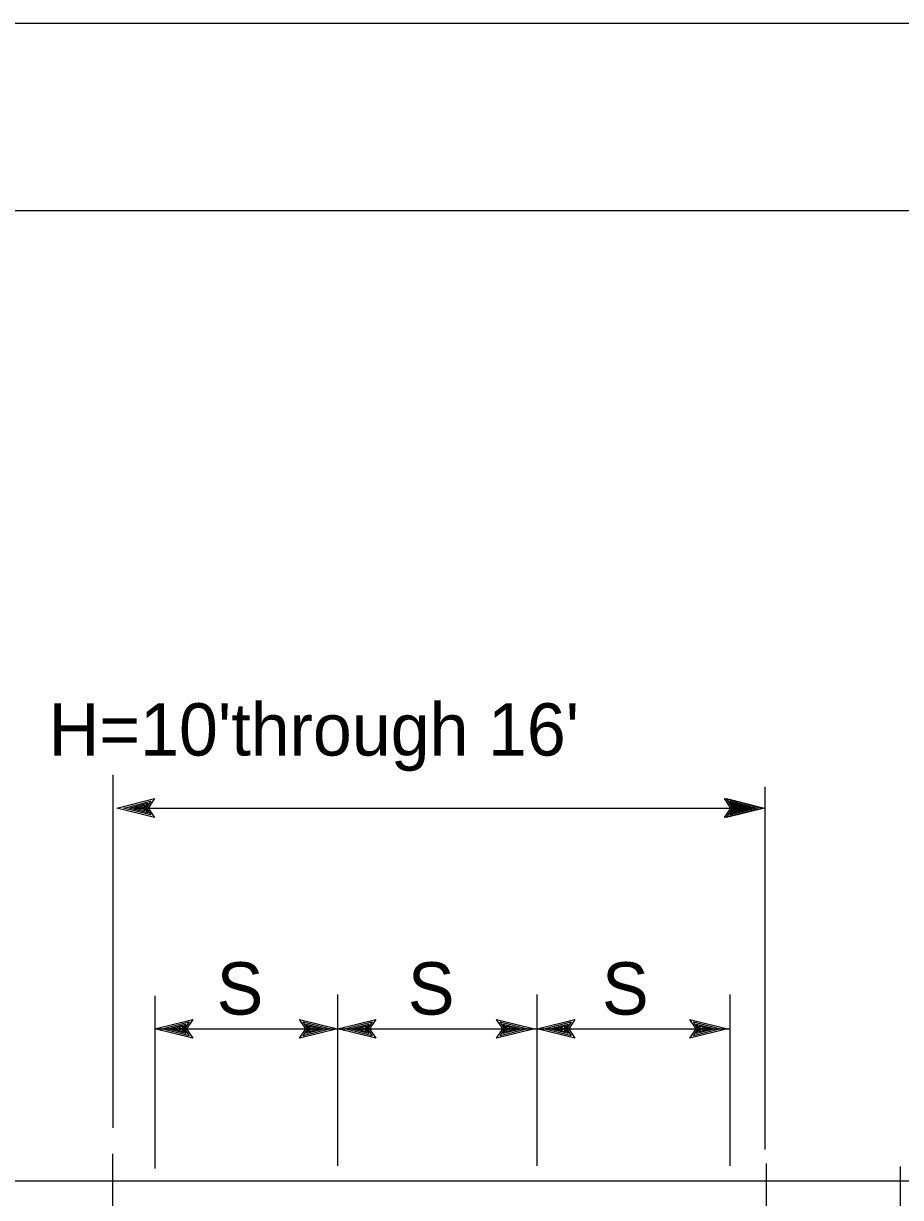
# Model space of a CAD drawing. Extents: x 0 to 2.83, y 0 to 1.83.
# Drawn here: x 0.2874 to 0.483, y 1.5716 to 1.8333 of the extents above; entities that cross this region are included whole.
import ezdxf

# ---------------------------------------------------------------- set-up
doc = ezdxf.new("R2010")
doc.units = 0
for name, color, linetype in [('10 Sheet Format', 7, 'Continuous'), ('210 Border', 7, 'Continuous'), ('212 Leaders and Dim Lines', 7, 'Continuous'), ('214 Text and Titles', 7, 'Continuous'), ('240 Concrete', 7, 'Continuous'), ('257 Ground Line', 7, 'Continuous')]:
    doc.layers.add(name, color=color, linetype=linetype)

msp = doc.modelspace()

# ---------------------------------------------------------------- linework, layer by layer
at = {"layer": '10 Sheet Format'}
msp.add_lwpolyline([(0, 0), (2.83333, 0), (2.83333, 1.83333), (0, 1.83333)], close=True, dxfattribs=at)
at = {"layer": '210 Border'}
msp.add_line((0.08333, 1.79167), (2.79167, 1.79167), dxfattribs=at)
at = {"layer": '212 Leaders and Dim Lines'}
for p, q in [((0.30733, 1.66579), (0.30733, 1.58715)), ((0.30733, 1.66579), (0.30733, 1.58715)), ((0.45273, 1.66315), (0.45273, 1.58228)), ((0.45273, 1.66315), (0.45273, 1.58228)), ((0.31233, 1.65842), (0.44763, 1.65842)), ((0.31233, 1.65842), (0.44763, 1.65842)), ((0.31674, 1.61655), (0.31674, 1.57808)), ((0.31674, 1.61655), (0.31674, 1.57808)), ((0.35744, 1.61683), (0.35744, 1.57863)), ((0.35744, 1.61683), (0.35744, 1.57863)), ((0.40189, 1.61683), (0.40189, 1.57863)), ((0.40189, 1.61683), (0.40189, 1.57863)), ((0.44498, 1.61683), (0.44498, 1.57863)), ((0.44498, 1.61683), (0.44498, 1.57863)), ((0.31674, 1.60919), (0.44498, 1.60919)), ((0.31674, 1.60919), (0.44498, 1.60919))]:
    msp.add_line(p, q, dxfattribs=at)
for points in [[(0.30821, 1.65842), (0.31665, 1.66053), (0.31525, 1.65842), (0.31665, 1.65631), (0.30821, 1.65842)], [(0.30821, 1.65842), (0.31665, 1.66053), (0.31525, 1.65842), (0.31665, 1.65631), (0.30821, 1.65842)], [(0.30821, 1.65842), (0.31665, 1.66053), (0.31525, 1.65842), (0.31665, 1.65631), (0.30821, 1.65842)], [(0.30821, 1.65842), (0.31665, 1.66053), (0.31525, 1.65842), (0.31665, 1.65631), (0.30821, 1.65842)], [(0.30971, 1.65842), (0.31583, 1.65996), (0.31481, 1.65842), (0.31583, 1.65689), (0.30971, 1.65842)], [(0.30971, 1.65842), (0.31583, 1.65996), (0.31481, 1.65842), (0.31583, 1.65689), (0.30971, 1.65842)], [(0.30971, 1.65842), (0.31583, 1.65996), (0.31481, 1.65842), (0.31583, 1.65689), (0.30971, 1.65842)], [(0.30971, 1.65842), (0.31583, 1.65996), (0.31481, 1.65842), (0.31583, 1.65689), (0.30971, 1.65842)], [(0.45221, 1.65842), (0.44377, 1.65631), (0.44517, 1.65842), (0.44377, 1.66053), (0.45221, 1.65842)], [(0.45221, 1.65842), (0.44377, 1.65631), (0.44517, 1.65842), (0.44377, 1.66053), (0.45221, 1.65842)], [(0.45266, 1.65842), (0.44422, 1.65631), (0.44562, 1.65842), (0.44422, 1.66053), (0.45266, 1.65842)], [(0.45266, 1.65842), (0.44422, 1.65631), (0.44562, 1.65842), (0.44422, 1.66053), (0.45266, 1.65842)], [(0.45071, 1.65842), (0.44459, 1.65689), (0.44561, 1.65842), (0.44459, 1.65996), (0.45071, 1.65842)], [(0.45071, 1.65842), (0.44459, 1.65689), (0.44561, 1.65842), (0.44459, 1.65996), (0.45071, 1.65842)], [(0.45116, 1.65842), (0.44504, 1.65689), (0.44606, 1.65842), (0.44504, 1.65996), (0.45116, 1.65842)], [(0.45116, 1.65842), (0.44504, 1.65689), (0.44606, 1.65842), (0.44504, 1.65996), (0.45116, 1.65842)], [(0.31097, 1.65842), (0.31513, 1.65947), (0.31444, 1.65842), (0.31513, 1.65737), (0.31097, 1.65842)], [(0.31097, 1.65842), (0.31513, 1.65947), (0.31444, 1.65842), (0.31513, 1.65737), (0.31097, 1.65842)], [(0.31097, 1.65842), (0.31513, 1.65947), (0.31444, 1.65842), (0.31513, 1.65737), (0.31097, 1.65842)], [(0.31097, 1.65842), (0.31513, 1.65947), (0.31444, 1.65842), (0.31513, 1.65737), (0.31097, 1.65842)], [(0.312, 1.65842), (0.31457, 1.65907), (0.31414, 1.65842), (0.31457, 1.65777), (0.312, 1.65842)], [(0.312, 1.65842), (0.31457, 1.65907), (0.31414, 1.65842), (0.31457, 1.65777), (0.312, 1.65842)], [(0.312, 1.65842), (0.31457, 1.65907), (0.31414, 1.65842), (0.31457, 1.65777), (0.312, 1.65842)], [(0.312, 1.65842), (0.31457, 1.65907), (0.31414, 1.65842), (0.31457, 1.65777), (0.312, 1.65842)], [(0.31207, 1.65816), (0.31396, 1.65864), (0.31382, 1.65842), (0.31396, 1.65821), (0.31207, 1.65869)], [(0.31207, 1.65816), (0.31396, 1.65864), (0.31382, 1.65842), (0.31396, 1.65821), (0.31207, 1.65869)], [(0.31207, 1.65816), (0.31396, 1.65864), (0.31382, 1.65842), (0.31396, 1.65821), (0.31207, 1.65869)], [(0.31207, 1.65816), (0.31396, 1.65864), (0.31382, 1.65842), (0.31396, 1.65821), (0.31207, 1.65869)], [(0.44945, 1.65842), (0.44529, 1.65737), (0.44598, 1.65842), (0.44529, 1.65947), (0.44945, 1.65842)], [(0.44945, 1.65842), (0.44529, 1.65737), (0.44598, 1.65842), (0.44529, 1.65947), (0.44945, 1.65842)], [(0.4499, 1.65842), (0.44574, 1.65737), (0.44643, 1.65842), (0.44574, 1.65947), (0.4499, 1.65842)], [(0.4499, 1.65842), (0.44574, 1.65737), (0.44643, 1.65842), (0.44574, 1.65947), (0.4499, 1.65842)], [(0.44842, 1.65842), (0.44585, 1.65777), (0.44628, 1.65842), (0.44585, 1.65907), (0.44842, 1.65842)], [(0.44842, 1.65842), (0.44585, 1.65777), (0.44628, 1.65842), (0.44585, 1.65907), (0.44842, 1.65842)], [(0.44887, 1.65842), (0.4463, 1.65777), (0.44673, 1.65842), (0.4463, 1.65907), (0.44887, 1.65842)], [(0.44887, 1.65842), (0.4463, 1.65777), (0.44673, 1.65842), (0.4463, 1.65907), (0.44887, 1.65842)], [(0.44835, 1.65869), (0.44646, 1.65821), (0.4466, 1.65842), (0.44646, 1.65864), (0.44835, 1.65816)], [(0.44835, 1.65869), (0.44646, 1.65821), (0.4466, 1.65842), (0.44646, 1.65864), (0.44835, 1.65816)], [(0.4488, 1.65869), (0.44691, 1.65821), (0.44705, 1.65842), (0.44691, 1.65864), (0.4488, 1.65816)], [(0.4488, 1.65869), (0.44691, 1.65821), (0.44705, 1.65842), (0.44691, 1.65864), (0.4488, 1.65816)], [(0.31674, 1.60919), (0.32518, 1.6113), (0.32378, 1.60919), (0.32518, 1.60707), (0.31674, 1.60919)], [(0.31674, 1.60919), (0.32518, 1.6113), (0.32378, 1.60919), (0.32518, 1.60707), (0.31674, 1.60919)], [(0.31674, 1.60919), (0.32518, 1.6113), (0.32378, 1.60919), (0.32518, 1.60707), (0.31674, 1.60919)], [(0.31674, 1.60919), (0.32518, 1.6113), (0.32378, 1.60919), (0.32518, 1.60707), (0.31674, 1.60919)], [(0.31824, 1.60919), (0.32436, 1.61072), (0.32334, 1.60919), (0.32436, 1.60765), (0.31824, 1.60919)], [(0.31824, 1.60919), (0.32436, 1.61072), (0.32334, 1.60919), (0.32436, 1.60765), (0.31824, 1.60919)], [(0.31824, 1.60919), (0.32436, 1.61072), (0.32334, 1.60919), (0.32436, 1.60765), (0.31824, 1.60919)], [(0.31824, 1.60919), (0.32436, 1.61072), (0.32334, 1.60919), (0.32436, 1.60765), (0.31824, 1.60919)], [(0.3195, 1.60919), (0.32366, 1.61023), (0.32297, 1.60919), (0.32366, 1.60814), (0.3195, 1.60919)], [(0.3195, 1.60919), (0.32366, 1.61023), (0.32297, 1.60919), (0.32366, 1.60814), (0.3195, 1.60919)], [(0.3195, 1.60919), (0.32366, 1.61023), (0.32297, 1.60919), (0.32366, 1.60814), (0.3195, 1.60919)], [(0.3195, 1.60919), (0.32366, 1.61023), (0.32297, 1.60919), (0.32366, 1.60814), (0.3195, 1.60919)], [(0.32053, 1.60919), (0.3231, 1.60983), (0.32267, 1.60919), (0.3231, 1.60854), (0.32053, 1.60919)], [(0.32053, 1.60919), (0.3231, 1.60983), (0.32267, 1.60919), (0.3231, 1.60854), (0.32053, 1.60919)], [(0.32053, 1.60919), (0.3231, 1.60983), (0.32267, 1.60919), (0.3231, 1.60854), (0.32053, 1.60919)], [(0.32053, 1.60919), (0.3231, 1.60983), (0.32267, 1.60919), (0.3231, 1.60854), (0.32053, 1.60919)], [(0.35744, 1.60919), (0.349, 1.60707), (0.3504, 1.60919), (0.349, 1.6113), (0.35744, 1.60919)], [(0.35744, 1.60919), (0.349, 1.60707), (0.3504, 1.60919), (0.349, 1.6113), (0.35744, 1.60919)], [(0.35744, 1.60919), (0.349, 1.60707), (0.3504, 1.60919), (0.349, 1.6113), (0.35744, 1.60919)], [(0.35744, 1.60919), (0.349, 1.60707), (0.3504, 1.60919), (0.349, 1.6113), (0.35744, 1.60919)], [(0.35594, 1.60919), (0.34982, 1.60765), (0.35084, 1.60919), (0.34982, 1.61072), (0.35594, 1.60919)], [(0.35594, 1.60919), (0.34982, 1.60765), (0.35084, 1.60919), (0.34982, 1.61072), (0.35594, 1.60919)], [(0.35594, 1.60919), (0.34982, 1.60765), (0.35084, 1.60919), (0.34982, 1.61072), (0.35594, 1.60919)], [(0.35594, 1.60919), (0.34982, 1.60765), (0.35084, 1.60919), (0.34982, 1.61072), (0.35594, 1.60919)], [(0.35468, 1.60919), (0.35051, 1.60814), (0.35121, 1.60919), (0.35051, 1.61023), (0.35468, 1.60919)], [(0.35468, 1.60919), (0.35051, 1.60814), (0.35121, 1.60919), (0.35051, 1.61023), (0.35468, 1.60919)], [(0.35468, 1.60919), (0.35051, 1.60814), (0.35121, 1.60919), (0.35051, 1.61023), (0.35468, 1.60919)], [(0.35468, 1.60919), (0.35051, 1.60814), (0.35121, 1.60919), (0.35051, 1.61023), (0.35468, 1.60919)], [(0.35365, 1.60919), (0.35108, 1.60854), (0.3515, 1.60919), (0.35108, 1.60983), (0.35365, 1.60919)], [(0.35365, 1.60919), (0.35108, 1.60854), (0.3515, 1.60919), (0.35108, 1.60983), (0.35365, 1.60919)], [(0.35365, 1.60919), (0.35108, 1.60854), (0.3515, 1.60919), (0.35108, 1.60983), (0.35365, 1.60919)], [(0.35365, 1.60919), (0.35108, 1.60854), (0.3515, 1.60919), (0.35108, 1.60983), (0.35365, 1.60919)], [(0.35753, 1.60919), (0.36597, 1.6113), (0.36457, 1.60919), (0.36597, 1.60707), (0.35753, 1.60919)], [(0.35753, 1.60919), (0.36597, 1.6113), (0.36457, 1.60919), (0.36597, 1.60707), (0.35753, 1.60919)], [(0.35753, 1.60919), (0.36597, 1.6113), (0.36457, 1.60919), (0.36597, 1.60707), (0.35753, 1.60919)], [(0.35753, 1.60919), (0.36597, 1.6113), (0.36457, 1.60919), (0.36597, 1.60707), (0.35753, 1.60919)], [(0.35903, 1.60919), (0.36515, 1.61072), (0.36413, 1.60919), (0.36515, 1.60765), (0.35903, 1.60919)], [(0.35903, 1.60919), (0.36515, 1.61072), (0.36413, 1.60919), (0.36515, 1.60765), (0.35903, 1.60919)], [(0.35903, 1.60919), (0.36515, 1.61072), (0.36413, 1.60919), (0.36515, 1.60765), (0.35903, 1.60919)], [(0.35903, 1.60919), (0.36515, 1.61072), (0.36413, 1.60919), (0.36515, 1.60765), (0.35903, 1.60919)], [(0.36029, 1.60919), (0.36445, 1.61023), (0.36376, 1.60919), (0.36445, 1.60814), (0.36029, 1.60919)], [(0.36029, 1.60919), (0.36445, 1.61023), (0.36376, 1.60919), (0.36445, 1.60814), (0.36029, 1.60919)], [(0.36029, 1.60919), (0.36445, 1.61023), (0.36376, 1.60919), (0.36445, 1.60814), (0.36029, 1.60919)], [(0.36029, 1.60919), (0.36445, 1.61023), (0.36376, 1.60919), (0.36445, 1.60814), (0.36029, 1.60919)], [(0.36132, 1.60919), (0.36389, 1.60983), (0.36346, 1.60919), (0.36389, 1.60854), (0.36132, 1.60919)], [(0.36132, 1.60919), (0.36389, 1.60983), (0.36346, 1.60919), (0.36389, 1.60854), (0.36132, 1.60919)], [(0.36132, 1.60919), (0.36389, 1.60983), (0.36346, 1.60919), (0.36389, 1.60854), (0.36132, 1.60919)], [(0.36132, 1.60919), (0.36389, 1.60983), (0.36346, 1.60919), (0.36389, 1.60854), (0.36132, 1.60919)], [(0.40137, 1.60919), (0.39293, 1.60707), (0.39433, 1.60919), (0.39293, 1.6113), (0.40137, 1.60919)], [(0.40137, 1.60919), (0.39293, 1.60707), (0.39433, 1.60919), (0.39293, 1.6113), (0.40137, 1.60919)], [(0.40137, 1.60919), (0.39293, 1.60707), (0.39433, 1.60919), (0.39293, 1.6113), (0.40137, 1.60919)], [(0.40137, 1.60919), (0.39293, 1.60707), (0.39433, 1.60919), (0.39293, 1.6113), (0.40137, 1.60919)], [(0.39987, 1.60919), (0.39375, 1.60765), (0.39477, 1.60919), (0.39375, 1.61072), (0.39987, 1.60919)], [(0.39987, 1.60919), (0.39375, 1.60765), (0.39477, 1.60919), (0.39375, 1.61072), (0.39987, 1.60919)], [(0.39987, 1.60919), (0.39375, 1.60765), (0.39477, 1.60919), (0.39375, 1.61072), (0.39987, 1.60919)], [(0.39987, 1.60919), (0.39375, 1.60765), (0.39477, 1.60919), (0.39375, 1.61072), (0.39987, 1.60919)], [(0.39861, 1.60919), (0.39444, 1.60814), (0.39514, 1.60919), (0.39444, 1.61023), (0.39861, 1.60919)], [(0.39861, 1.60919), (0.39444, 1.60814), (0.39514, 1.60919), (0.39444, 1.61023), (0.39861, 1.60919)], [(0.39861, 1.60919), (0.39444, 1.60814), (0.39514, 1.60919), (0.39444, 1.61023), (0.39861, 1.60919)], [(0.39861, 1.60919), (0.39444, 1.60814), (0.39514, 1.60919), (0.39444, 1.61023), (0.39861, 1.60919)], [(0.39757, 1.60919), (0.39501, 1.60854), (0.39543, 1.60919), (0.39501, 1.60983), (0.39757, 1.60919)], [(0.39757, 1.60919), (0.39501, 1.60854), (0.39543, 1.60919), (0.39501, 1.60983), (0.39757, 1.60919)], [(0.39757, 1.60919), (0.39501, 1.60854), (0.39543, 1.60919), (0.39501, 1.60983), (0.39757, 1.60919)], [(0.39757, 1.60919), (0.39501, 1.60854), (0.39543, 1.60919), (0.39501, 1.60983), (0.39757, 1.60919)], [(0.40198, 1.60919), (0.41042, 1.6113), (0.40902, 1.60919), (0.41042, 1.60707), (0.40198, 1.60919)], [(0.40198, 1.60919), (0.41042, 1.6113), (0.40902, 1.60919), (0.41042, 1.60707), (0.40198, 1.60919)], [(0.40198, 1.60919), (0.41042, 1.6113), (0.40902, 1.60919), (0.41042, 1.60707), (0.40198, 1.60919)], [(0.40198, 1.60919), (0.41042, 1.6113), (0.40902, 1.60919), (0.41042, 1.60707), (0.40198, 1.60919)], [(0.40348, 1.60919), (0.4096, 1.61072), (0.40858, 1.60919), (0.4096, 1.60765), (0.40348, 1.60919)], [(0.40348, 1.60919), (0.4096, 1.61072), (0.40858, 1.60919), (0.4096, 1.60765), (0.40348, 1.60919)], [(0.40348, 1.60919), (0.4096, 1.61072), (0.40858, 1.60919), (0.4096, 1.60765), (0.40348, 1.60919)], [(0.40348, 1.60919), (0.4096, 1.61072), (0.40858, 1.60919), (0.4096, 1.60765), (0.40348, 1.60919)], [(0.40474, 1.60919), (0.4089, 1.61023), (0.40821, 1.60919), (0.4089, 1.60814), (0.40474, 1.60919)], [(0.40474, 1.60919), (0.4089, 1.61023), (0.40821, 1.60919), (0.4089, 1.60814), (0.40474, 1.60919)], [(0.40474, 1.60919), (0.4089, 1.61023), (0.40821, 1.60919), (0.4089, 1.60814), (0.40474, 1.60919)], [(0.40474, 1.60919), (0.4089, 1.61023), (0.40821, 1.60919), (0.4089, 1.60814), (0.40474, 1.60919)], [(0.40577, 1.60919), (0.40834, 1.60983), (0.40791, 1.60919), (0.40834, 1.60854), (0.40577, 1.60919)], [(0.40577, 1.60919), (0.40834, 1.60983), (0.40791, 1.60919), (0.40834, 1.60854), (0.40577, 1.60919)], [(0.40577, 1.60919), (0.40834, 1.60983), (0.40791, 1.60919), (0.40834, 1.60854), (0.40577, 1.60919)], [(0.40577, 1.60919), (0.40834, 1.60983), (0.40791, 1.60919), (0.40834, 1.60854), (0.40577, 1.60919)], [(0.44445, 1.60919), (0.43602, 1.60707), (0.43742, 1.60919), (0.43602, 1.6113), (0.44445, 1.60919)], [(0.44445, 1.60919), (0.43602, 1.60707), (0.43742, 1.60919), (0.43602, 1.6113), (0.44445, 1.60919)], [(0.44445, 1.60919), (0.43602, 1.60707), (0.43742, 1.60919), (0.43602, 1.6113), (0.44445, 1.60919)], [(0.44445, 1.60919), (0.43602, 1.60707), (0.43742, 1.60919), (0.43602, 1.6113), (0.44445, 1.60919)], [(0.44295, 1.60919), (0.43684, 1.60765), (0.43786, 1.60919), (0.43684, 1.61072), (0.44295, 1.60919)], [(0.44295, 1.60919), (0.43684, 1.60765), (0.43786, 1.60919), (0.43684, 1.61072), (0.44295, 1.60919)], [(0.44295, 1.60919), (0.43684, 1.60765), (0.43786, 1.60919), (0.43684, 1.61072), (0.44295, 1.60919)], [(0.44295, 1.60919), (0.43684, 1.60765), (0.43786, 1.60919), (0.43684, 1.61072), (0.44295, 1.60919)], [(0.4417, 1.60919), (0.43753, 1.60814), (0.43823, 1.60919), (0.43753, 1.61023), (0.4417, 1.60919)], [(0.4417, 1.60919), (0.43753, 1.60814), (0.43823, 1.60919), (0.43753, 1.61023), (0.4417, 1.60919)], [(0.4417, 1.60919), (0.43753, 1.60814), (0.43823, 1.60919), (0.43753, 1.61023), (0.4417, 1.60919)], [(0.4417, 1.60919), (0.43753, 1.60814), (0.43823, 1.60919), (0.43753, 1.61023), (0.4417, 1.60919)], [(0.44066, 1.60919), (0.4381, 1.60854), (0.43852, 1.60919), (0.4381, 1.60983), (0.44066, 1.60919)], [(0.44066, 1.60919), (0.4381, 1.60854), (0.43852, 1.60919), (0.4381, 1.60983), (0.44066, 1.60919)], [(0.44066, 1.60919), (0.4381, 1.60854), (0.43852, 1.60919), (0.4381, 1.60983), (0.44066, 1.60919)], [(0.44066, 1.60919), (0.4381, 1.60854), (0.43852, 1.60919), (0.4381, 1.60983), (0.44066, 1.60919)], [(0.3206, 1.60892), (0.32249, 1.6094), (0.32235, 1.60919), (0.32249, 1.60897), (0.3206, 1.60945)], [(0.3206, 1.60892), (0.32249, 1.6094), (0.32235, 1.60919), (0.32249, 1.60897), (0.3206, 1.60945)], [(0.3206, 1.60892), (0.32249, 1.6094), (0.32235, 1.60919), (0.32249, 1.60897), (0.3206, 1.60945)], [(0.3206, 1.60892), (0.32249, 1.6094), (0.32235, 1.60919), (0.32249, 1.60897), (0.3206, 1.60945)], [(0.35358, 1.60945), (0.35169, 1.60897), (0.35183, 1.60919), (0.35169, 1.6094), (0.35358, 1.60892)], [(0.35358, 1.60945), (0.35169, 1.60897), (0.35183, 1.60919), (0.35169, 1.6094), (0.35358, 1.60892)], [(0.35358, 1.60945), (0.35169, 1.60897), (0.35183, 1.60919), (0.35169, 1.6094), (0.35358, 1.60892)], [(0.35358, 1.60945), (0.35169, 1.60897), (0.35183, 1.60919), (0.35169, 1.6094), (0.35358, 1.60892)], [(0.36139, 1.60892), (0.36328, 1.6094), (0.36314, 1.60919), (0.36328, 1.60897), (0.36139, 1.60945)], [(0.36139, 1.60892), (0.36328, 1.6094), (0.36314, 1.60919), (0.36328, 1.60897), (0.36139, 1.60945)], [(0.36139, 1.60892), (0.36328, 1.6094), (0.36314, 1.60919), (0.36328, 1.60897), (0.36139, 1.60945)], [(0.36139, 1.60892), (0.36328, 1.6094), (0.36314, 1.60919), (0.36328, 1.60897), (0.36139, 1.60945)], [(0.39751, 1.60945), (0.39562, 1.60897), (0.39576, 1.60919), (0.39562, 1.6094), (0.39751, 1.60892)], [(0.39751, 1.60945), (0.39562, 1.60897), (0.39576, 1.60919), (0.39562, 1.6094), (0.39751, 1.60892)], [(0.39751, 1.60945), (0.39562, 1.60897), (0.39576, 1.60919), (0.39562, 1.6094), (0.39751, 1.60892)], [(0.39751, 1.60945), (0.39562, 1.60897), (0.39576, 1.60919), (0.39562, 1.6094), (0.39751, 1.60892)], [(0.40584, 1.60892), (0.40773, 1.6094), (0.40759, 1.60919), (0.40773, 1.60897), (0.40584, 1.60945)], [(0.40584, 1.60892), (0.40773, 1.6094), (0.40759, 1.60919), (0.40773, 1.60897), (0.40584, 1.60945)], [(0.40584, 1.60892), (0.40773, 1.6094), (0.40759, 1.60919), (0.40773, 1.60897), (0.40584, 1.60945)], [(0.40584, 1.60892), (0.40773, 1.6094), (0.40759, 1.60919), (0.40773, 1.60897), (0.40584, 1.60945)], [(0.4406, 1.60945), (0.43871, 1.60897), (0.43885, 1.60919), (0.43871, 1.6094), (0.4406, 1.60892)], [(0.4406, 1.60945), (0.43871, 1.60897), (0.43885, 1.60919), (0.43871, 1.6094), (0.4406, 1.60892)], [(0.4406, 1.60945), (0.43871, 1.60897), (0.43885, 1.60919), (0.43871, 1.6094), (0.4406, 1.60892)], [(0.4406, 1.60945), (0.43871, 1.60897), (0.43885, 1.60919), (0.43871, 1.6094), (0.4406, 1.60892)]]:
    msp.add_lwpolyline(points, dxfattribs=at)
at = {"layer": '240 Concrete'}
for p, q in [((0.30731, 1.44121), (0.30731, 1.58132)), ((0.30731, 1.44121), (0.30731, 1.58132)), ((0.45316, 1.48853), (0.45316, 1.57914)), ((0.45316, 1.48853), (0.45316, 1.57914)), ((0.48301, 1.42018), (0.48301, 1.57847)), ((0.48301, 1.42018), (0.48301, 1.57847))]:
    msp.add_line(p, q, dxfattribs=at)
at = {"layer": '257 Ground Line'}
msp.add_line((0.11784, 1.57531), (0.65895, 1.57531), dxfattribs=at)

# ---------------------------------------------------------------- texts
at = {"layer": '212 Leaders and Dim Lines'}
for p in [(0.3305, 1.61236), (0.3305, 1.61236), (0.37315, 1.61236), (0.37315, 1.61236), (0.41645, 1.61236), (0.41645, 1.61236)]:
    msp.add_text('S', height=0.01167, dxfattribs=at).set_placement(p)
at = {"layer": '214 Text and Titles'}
msp.add_text("H=10'through 16'", height=0.0116667, dxfattribs=at).set_placement((0.29305, 1.67011))

doc.saveas('drawing.dxf')
